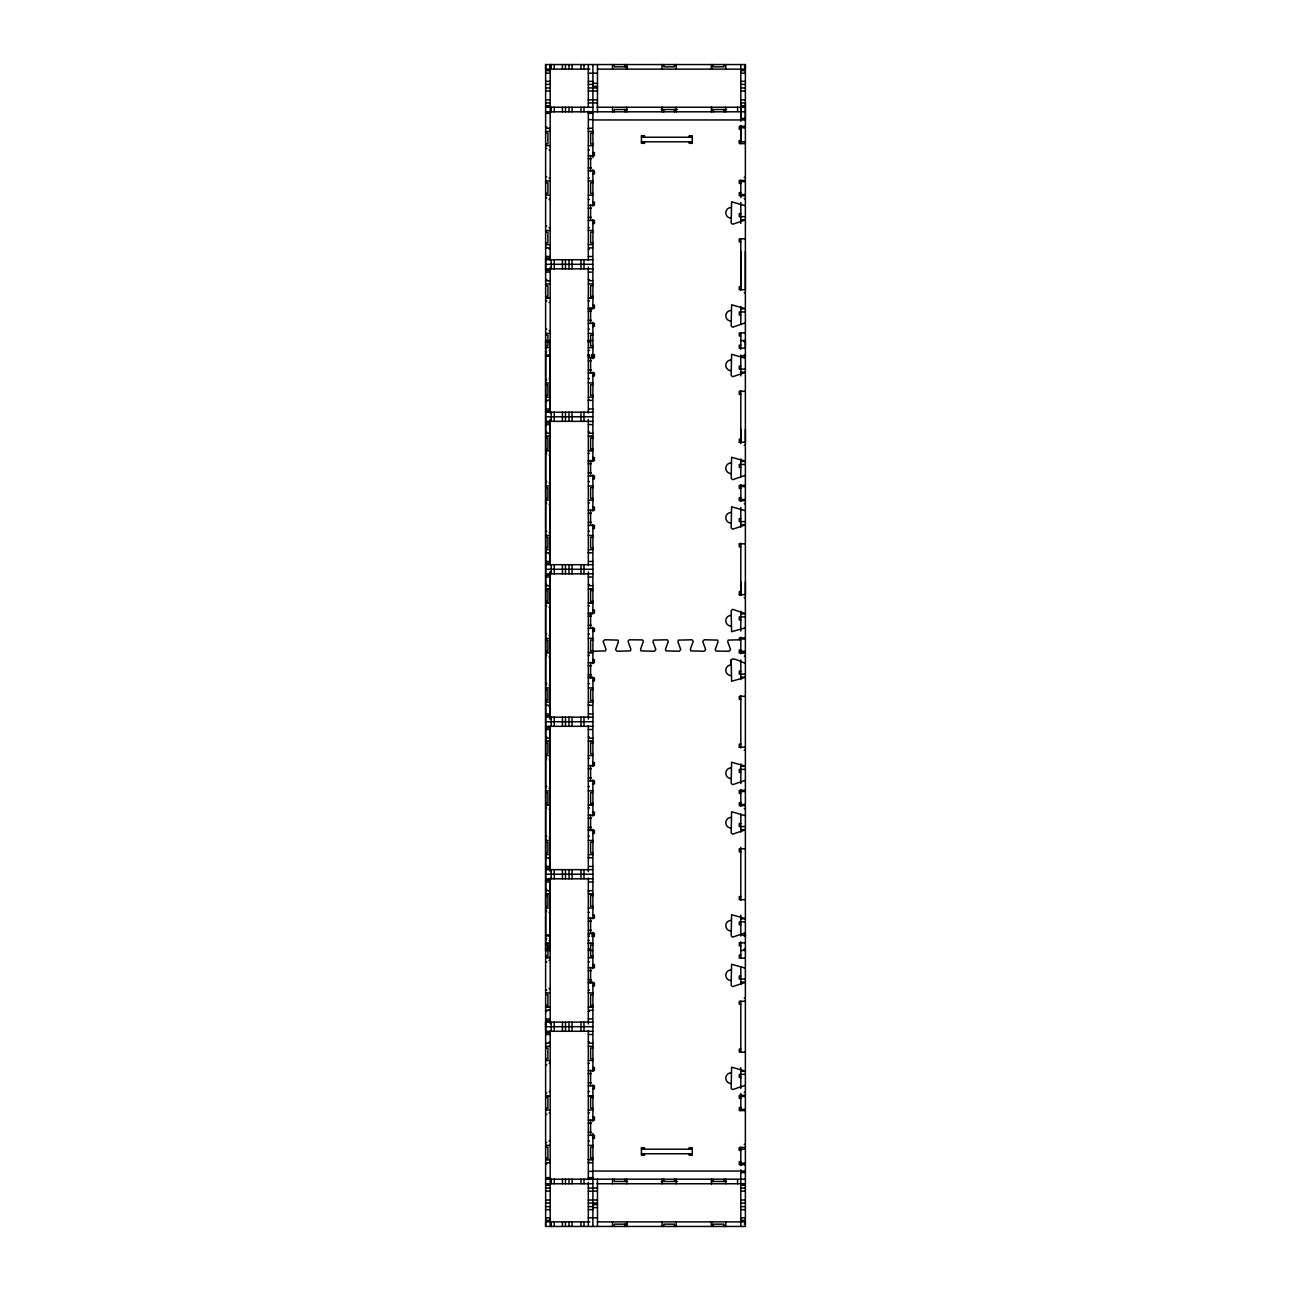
<?xml version="1.0" encoding="UTF-8"?>
<svg xmlns="http://www.w3.org/2000/svg" width="1291" height="1291" viewBox="0 0 1291 1291"><rect width="100%" height="100%" fill="white"/><g stroke="black" fill="none" stroke-linecap="round" stroke-linejoin="round"><path stroke-width="1.5" d="M592.892 1022.133L545.625 1022.133L545.625 1026.7L592.892 1026.7M546.19 340.985C545.803 343.261 546.948 340.049 545.625 340.566L545.625 950.466C547.077 950.918 545.706 947.739 546.19 950.015M545.625 64.55L545.625 1226.45L745.375 1226.45L745.375 64.55L545.625 64.55L545.625 69.117L589.842 69.117M545.625 945.125L547.917 945.125L547.917 955.792L545.625 955.792M550.192 877.993L550.192 950.466C548.255 950.531 551.047 949.934 549.062 948.933M550.192 869.94L550.192 727.027M550.192 718.974L550.192 572.026M550.192 563.973L550.192 421.06M550.192 413.007L550.192 340.534C548.481 342.97 550.789 339.291 549.062 342.067M550.192 69.117L550.192 64.55L550.192 260.12M740.808 594.667L740.808 581.967M740.808 442.2L740.808 429.483M740.808 289.717L740.808 251.6M740.808 143.591L740.808 126.308M740.808 119.95L740.808 102.925L745.375 102.925L745.375 119.95L592.892 119.95M745.375 581.967L745.375 594.667L739.275 594.667L739.275 591.617L740.808 591.617M745.375 429.483L745.375 442.2L739.275 442.2L739.275 439.15L740.808 439.15M745.375 251.6L745.375 289.717L739.275 289.717L739.275 286.667L740.808 286.667M745.375 64.55L745.375 69.117L597.475 69.117M745.375 663.187C740.679 662.235 727.93 653.278 731.142 664.93A5.342 5.342 0 0 0 725.8 670.271A5.342 5.342 0 0 0 731.142 675.596M592.892 651.245L605.511 650.89L605.979 649.276L603.123 641.369L604.64 639.755L617.953 640.11L618.437 641.724L615.581 649.631L617.098 651.245L630.411 650.89L630.879 649.276L628.023 641.369L629.201 639.787L642.563 639.916L643.402 641.369L640.546 649.276L641.014 650.89L654.327 651.245L655.86 649.631L653.004 641.724L653.472 640.11L667.124 639.787L668.302 641.369L665.446 649.276L665.93 650.89L679.244 651.245L680.76 649.631L677.904 641.724L678.372 640.11L692.041 639.787L693.219 641.369L690.362 649.276L690.83 650.89L704.144 651.245L705.661 649.631L702.74 641.369L704.273 639.755L717.586 640.11L718.054 641.724L715.198 649.631L716.037 651.084L729.044 651.245L730.577 649.631L727.704 641.724L728.189 640.11L740.808 639.755M731.174 660.072L731.594 681.261L745.375 677.339M546.19 340.566C546.593 343.325 545.189 339.226 546.771 342.067M546.19 355.606L546.771 356.187L545.625 354.767L546.19 355.606L546.771 354.767M549.627 356.042C549.208 354.396 550.434 355.541 549.062 356.187L550.192 356.3L549.062 354.767M546.19 934.958C546.254 936.959 545.577 933.78 546.771 936.233M550.192 934.813L549.062 934.732L550.192 934.732C548.74 935.943 550.676 935.039 549.062 934.958C550.418 936.136 549.175 936.395 549.627 934.958M549.627 935.394L549.062 936.233M546.771 950.434L545.625 950.466L546.771 948.933M549.627 948.933L549.627 950.015M549.627 950.434L549.627 949.208M545.625 355.041C546.997 357.284 545.528 355.283 546.771 355.041M546.19 934.813L546.19 936.233M549.627 340.566C548.207 341.292 553.742 342.309 546.19 340.792M546.19 950.434C545.657 947.223 547.061 951.774 545.625 950.208L550.192 950.354L549.062 950.208M546.771 934.958L546.19 935.152M550.192 356.268L549.062 356.042M545.625 934.813L546.771 934.813M745.375 219.906L732.675 224.263L731.174 223.02L731.594 201.832L745.375 205.753M745.375 322.847L732.675 327.204L731.174 325.961L731.594 304.789L745.375 308.694M745.375 372.389L732.675 376.746L731.174 375.487L731.594 354.315L745.375 358.22M745.375 475.33L732.675 479.687L731.174 478.445L731.594 457.272L745.375 461.177M745.375 524.856L732.675 529.229L731.174 527.971L731.594 506.798L745.375 510.703M745.375 627.813L731.594 631.719L731.174 610.546L732.675 609.304L745.375 613.661M745.375 780.297L732.675 784.654L731.174 783.395L731.594 762.223L745.375 766.144M745.375 829.823L732.675 834.18L731.174 832.937L731.594 811.765L745.375 815.67M745.375 932.78L732.675 937.137L731.174 935.878L731.594 914.706L745.375 918.611M745.375 982.306L732.675 986.663L731.174 985.42L731.594 964.232L745.375 968.153M745.375 1085.247L732.675 1089.604L731.174 1088.361L731.594 1067.189L745.375 1071.094M549.062 340.566L550.192 340.534M745.375 936.233L745.375 934.7L744.229 934.813M627.539 66.842L614.274 66.842L614.274 64.55M744.229 66.842L745.375 66.842M545.625 70.134L550.192 70.134M740.808 70.134L745.375 70.134M545.625 70.65L550.192 70.65M740.808 70.65L745.375 70.65M545.625 73.184L550.192 73.184M588.325 73.184L597.475 73.184M740.808 73.184L745.375 73.184M545.625 81.349L550.192 81.349M588.325 81.349L592.892 81.349M740.808 81.349L745.375 81.349M592.892 83.35L597.475 83.35M545.625 84.399L550.192 84.399M588.325 84.399L592.892 84.399M740.808 84.399L745.375 84.399M592.892 86.4L597.475 86.4M545.625 87.933L550.192 87.933M588.325 87.933L597.475 87.933M740.808 87.933L745.375 87.933M545.625 90.983L550.192 90.983M588.325 90.983L597.475 90.983M740.808 90.983L745.375 90.983M545.625 99.875L550.192 99.875M588.325 99.875L597.475 99.875M740.808 99.875L745.375 99.875M545.625 102.925L550.192 102.925M588.325 102.925L597.475 102.925M545.625 105.717L550.192 105.717M740.808 105.717L745.375 105.717M545.625 107.25L592.892 107.25M596.894 107.25L745.375 107.25M627.539 109.525L614.274 109.525L614.274 111.817M661.202 109.525L677.517 109.525M726.591 109.525L713.326 109.525L713.326 111.817M545.625 111.817L745.375 111.817M545.625 113.35L550.192 113.35M588.325 113.35L592.892 113.35M740.808 118.433L745.375 118.433M589.083 119.611L592.892 119.611M745.375 126.308L739.275 126.308L739.275 129.358L740.808 129.358M545.625 127.099L546.771 127.099M740.808 127.825L745.375 127.825M546.383 128.229L550.192 128.229M588.325 128.229L592.133 128.229M549.062 128.616L550.192 128.616M588.325 128.616L589.471 128.616M545.625 131.456L550.192 131.456M588.325 131.392L592.892 131.456M545.625 133.199L547.917 133.199L547.917 143.866L545.625 143.866M592.892 133.199L590.616 133.199L590.616 143.866L592.892 143.866M641.433 137.233L692.266 137.233M641.433 141.8L692.266 141.8M739.275 141.8L745.375 141.8M745.375 143.591L739.275 143.591L739.275 140.541L740.808 140.541L740.808 125.34M545.625 145.609L550.192 145.609M588.325 145.609L592.892 145.609M545.625 148.433L546.771 148.433M549.062 149.966L550.192 149.966M588.325 149.966L589.471 149.966M592.892 152.612L594.425 152.612L594.425 155.662L588.325 155.662M588.325 158.712L591.375 158.712M588.325 167.862L591.375 167.862M588.325 170.912L594.425 170.912L594.425 173.962L592.892 173.962M545.625 176.625L546.771 176.625M744.229 177.383L745.375 177.383M549.062 178.142L550.192 178.142M588.325 178.142L589.471 178.142M745.375 180.433L739.275 180.433L739.275 183.483L740.808 183.483M545.625 180.982L550.192 180.918M588.325 180.918L592.892 180.982M740.808 181.579L745.375 181.579M545.625 182.725L547.917 182.725L547.917 193.392L545.625 193.392M592.892 182.725L590.616 182.725L590.616 193.392L592.892 193.392M740.808 192.633L739.275 192.633L739.275 195.683L745.375 195.683M740.808 194.538L745.375 194.538M545.625 195.135L550.192 195.135M588.325 195.135L592.892 195.199M545.625 197.975L546.771 197.975M744.229 198.733L745.375 198.733M549.062 199.492L550.192 199.492M588.325 199.492L589.471 199.492M592.892 202.171L594.425 202.171L594.425 205.221L588.325 205.204M588.325 208.254L591.375 208.254M740.792 213.596L739.275 213.596L739.275 216.646L745.375 216.646M588.325 217.404L591.375 217.404M740.808 219.696L745.375 219.696M588.325 220.454L594.425 220.454L594.425 223.504L592.892 223.504M545.625 226.151L546.771 226.151M549.062 227.684L550.192 227.684M588.325 227.684L589.471 227.684M545.625 230.508L550.192 230.508M588.325 230.444L592.892 230.508M545.625 232.251L547.917 232.251L547.917 242.934L545.625 242.934M592.892 232.251L590.616 232.251L590.616 242.934L592.892 242.934M745.375 238.883L739.275 238.754L739.275 241.933L740.808 241.933M545.625 244.661L550.192 244.661M588.325 244.661L592.892 244.661M545.625 247.501L546.771 247.501M545.625 247.888L549.433 247.888M589.083 247.888L592.892 247.888M549.062 249.018L550.192 249.018M588.325 249.034L589.471 249.034M546.383 256.506L550.192 256.506M588.325 256.506L592.133 256.506M550.192 258.2L545.625 258.2L545.625 270.4L550.192 270.4M545.625 259.717L592.892 259.733M545.625 264.3L592.892 264.3M545.625 268.867L592.892 268.867M545.625 272.094L549.433 272.094M588.325 272.094L592.133 272.094M545.625 279.566L546.771 279.566M588.325 279.566L589.471 279.566M546.383 280.712L550.192 280.712M589.083 280.712L592.892 280.712M549.062 281.099L550.192 281.099M545.625 283.923L550.192 283.923M588.325 283.939L592.892 283.939M545.625 285.666L547.917 285.666L547.917 296.349L545.625 296.349M592.892 285.666L590.616 285.666L590.616 296.349L592.892 296.349M744.229 292.767L745.375 292.767M550.192 298.092L545.625 298.092L549.062 298.156M592.892 298.092L588.325 298.092L591.762 298.156M545.625 300.916L546.771 300.916M588.325 300.916L589.471 300.916M549.062 302.449L550.192 302.449M592.892 305.096L594.425 305.096L594.425 308.146L588.325 308.146M588.325 308.904L592.892 308.904L592.892 219.696M740.808 308.904L745.375 308.904M588.325 311.196L591.375 311.196M745.375 311.954L739.275 311.954L739.275 315.004L740.792 315.004M588.325 320.346L591.375 320.346M588.325 323.396L594.425 323.379L594.425 326.429L592.892 326.429M545.625 329.108L546.771 329.108M588.325 329.108L589.471 329.108M549.062 330.625L550.192 330.625M745.375 332.917L739.275 332.917L739.275 335.967L740.808 335.967M545.625 333.465L550.192 333.465M588.325 333.465L592.892 333.465M545.625 335.208L547.917 335.208L547.917 345.875L545.625 345.875M592.892 335.208L590.616 335.208L590.616 345.875L592.892 345.875M588.325 340.534L592.892 340.534M740.808 340.534L745.375 340.534L745.375 348.167L739.275 348.167L739.275 345.117L740.808 345.117M545.625 340.646L546.771 340.646M549.062 340.646L550.192 340.792M588.325 340.792L589.471 340.792M744.229 340.792L745.375 340.646M545.625 340.985L546.771 340.985M549.062 340.985L550.192 340.985M588.325 340.985L589.471 340.985M744.229 340.985L745.375 340.985M545.625 341.227L546.771 341.227M549.062 341.227L550.192 341.227M588.325 341.227L589.471 341.227M744.229 341.227L745.375 341.227M545.625 341.502L546.771 341.502M549.062 341.502L550.192 341.502M588.325 341.502L589.471 341.502M744.229 341.502L745.375 341.502M545.625 341.792L546.771 341.792M549.062 341.792L550.192 341.792M588.325 341.792L589.471 341.792M744.229 341.792L745.375 341.792M588.325 342.067L588.89 340.566M745.375 342.067L744.81 340.566M545.625 347.618L550.192 347.618M588.325 347.618L592.892 347.618M549.062 350.458L550.192 350.458M588.325 350.458L589.471 350.458M545.625 351.975L546.771 351.975M588.325 354.767L588.89 356.268M745.375 354.767L744.81 356.268M549.062 355.041L550.192 355.041M588.325 355.041L589.471 355.041M591.762 355.041L592.892 355.041M744.229 355.041L745.375 355.041M545.625 355.332L546.771 355.332M549.062 355.332L550.192 355.332M588.325 355.332L589.471 355.332M591.762 355.332L592.892 355.332M744.229 355.332L745.375 355.332M545.625 355.606L546.771 355.606M549.062 355.606L550.192 355.606M588.325 355.606L589.471 355.606M591.762 355.606L592.892 355.606M744.229 355.606L745.375 355.606M545.625 355.848L546.771 355.848M549.062 355.848L550.192 355.848M588.325 355.848L589.471 355.848M591.762 355.848L592.892 355.848M740.808 355.848L741.938 355.848M744.229 355.848L745.375 355.848M545.625 356.042L546.771 356.042M591.762 356.042L592.892 356.187L591.762 356.268M740.808 356.042L741.938 356.042M744.229 356.042L745.375 356.042M740.808 356.3L741.938 356.268M744.229 356.268L745.375 356.268M588.325 357.688L594.425 357.688L594.425 354.638L592.327 354.767L592.327 356.268M588.325 360.738L591.375 360.738M740.792 366.079L739.275 366.079L739.275 369.129L745.375 369.129M588.325 369.871L591.375 369.871M740.808 372.179L745.375 372.179M588.325 372.921L594.425 372.938L594.425 375.988L592.892 375.988M549.062 378.634L550.192 378.634M588.325 378.634L589.471 378.634M545.625 380.151L546.771 380.151M545.625 382.991L550.192 382.991M588.325 382.991L592.892 382.927M545.625 384.734L547.917 384.734L547.917 395.401L545.625 395.401M592.892 384.734L590.616 384.734L590.616 395.401L592.892 395.401M745.375 391.367L739.275 391.238L739.275 394.417L740.808 394.417M545.625 397.144L550.192 397.144M588.325 397.208L592.892 397.144M549.062 399.984L550.192 399.984M588.325 399.984L589.471 399.984M546.383 400.371L550.192 400.371M588.325 400.371L592.133 400.371M545.625 401.501L546.771 401.501M545.625 408.989L549.433 408.989M589.083 408.989L592.892 408.989M545.625 410.683L550.192 410.683M545.625 412.2L592.892 412.2M545.625 416.783L592.892 416.783M545.625 421.35L592.892 421.35M545.625 422.883L550.192 422.883M545.625 424.578L549.433 424.578M588.325 424.578L592.133 424.578M545.625 432.049L546.771 432.049M588.325 432.049L589.471 432.049M546.383 433.195L550.192 433.195M589.083 433.195L592.892 433.195M549.062 433.582L550.192 433.582M546.771 436.342L550.192 436.342L545.625 436.406M589.471 436.342L592.892 436.342L588.325 436.406M545.625 438.149L547.917 438.149L547.917 448.832L545.625 448.832M592.892 438.149L590.616 438.149L590.616 448.832L592.892 448.832M739.275 442.313L740.792 442.313M744.229 445.25L745.375 445.25M550.192 450.559L545.625 450.559L549.062 450.624M592.892 450.559L588.325 450.559L591.762 450.624M545.625 453.399L546.771 453.399M588.325 453.399L589.471 453.399M549.062 454.932L550.192 454.932M592.892 457.563L594.425 457.563L594.425 460.613L588.325 460.629M588.325 461.387L592.892 461.387L592.892 372.179M740.808 461.387L745.375 461.387M588.325 463.679L591.375 463.679M745.375 464.437L739.275 464.437L739.275 467.487L740.792 467.487M588.325 472.829L591.375 472.829M588.325 475.879L594.425 475.863L594.425 478.913L592.892 478.913M545.625 481.591L546.771 481.591M588.325 481.591L589.471 481.591M549.062 483.108L550.192 483.108M745.375 485.4L739.275 485.4L739.275 488.45L740.808 488.45M545.625 485.949L550.192 485.949M588.325 485.949L592.892 485.949M740.808 486.546L745.375 486.546M545.625 487.675L547.917 487.675L547.917 498.358L545.625 498.358M592.892 487.675L590.616 487.675L590.616 498.358L592.892 498.358M740.808 497.6L739.275 497.6L739.275 500.65L745.375 500.65M740.808 499.504L745.375 499.504M545.625 500.101L550.192 500.101M588.325 500.166L592.892 500.101M545.625 502.925L546.771 502.925M588.325 502.925L589.471 502.925M744.229 503.7L745.375 503.7M549.062 504.458L550.192 504.458M592.892 507.121L594.425 507.121L594.425 510.171L588.325 510.155M588.325 513.205L591.375 513.205M740.792 518.562L739.275 518.562L739.275 521.612L745.375 521.612M588.325 522.355L591.375 522.355M740.808 524.662L745.375 524.662M588.325 525.405L594.425 525.421L594.425 528.471L592.892 528.471M545.625 531.117L546.771 531.117M588.325 531.117L589.471 531.117M549.062 532.634L550.192 532.634M545.625 535.475L550.192 535.475M588.325 535.475L592.892 535.475M545.625 537.217L547.917 537.217L547.917 547.884L545.625 547.884M592.892 537.217L590.616 537.217L590.616 547.884L592.892 547.884M739.275 543.721L745.375 543.85M740.808 546.9L739.275 546.9L739.275 543.85M545.625 549.692L550.192 549.627M588.325 549.692L592.892 549.627M545.625 552.467L546.771 552.467M588.325 552.467L589.471 552.467M545.625 552.838L549.433 552.838M588.325 552.838L592.133 552.838M549.062 553.984L550.192 553.984M546.383 561.472L550.192 561.472M589.083 561.472L592.892 561.472M545.625 563.166L550.192 563.166M545.625 564.683L592.892 564.683M545.625 569.266L592.892 569.266M545.625 573.833L592.892 573.833M545.625 575.366L550.192 575.366M545.625 577.045L549.433 577.045M588.325 577.045L592.133 577.045M545.625 584.533L546.771 584.533M588.325 584.533L589.471 584.533M546.383 585.678L550.192 585.678M589.083 585.678L592.892 585.678M549.062 586.066L550.192 586.066M546.771 588.825L550.192 588.825L545.625 588.89M589.471 588.825L592.892 588.825L588.325 588.89M545.625 590.633L547.917 590.633L547.917 601.299L545.625 601.299M592.892 590.633L590.616 590.633L590.616 601.299L592.892 601.299M739.275 594.796L740.792 594.796M744.229 597.717L745.375 597.717M550.192 603.042L545.625 603.042L549.062 603.107M592.892 603.042L588.325 603.042L591.762 603.107M545.625 605.882L546.771 605.882M588.325 605.882L589.471 605.882M549.062 607.399L550.192 607.399M592.892 610.046L594.425 610.046L594.425 613.096L588.325 613.112M588.325 613.854L592.892 613.854L592.892 524.662M740.808 613.854L745.375 613.854M588.325 616.162L591.375 616.162M745.375 616.904L739.275 616.904L739.275 619.954L740.792 619.954M588.325 625.312L591.375 625.312M588.325 628.362L594.425 628.346L594.425 631.396L592.892 631.396M545.625 634.059L546.771 634.059M588.325 634.059L589.471 634.059M549.062 635.592L550.192 635.592M745.375 637.883L739.275 637.883L739.275 639.755M545.625 638.416L550.192 638.416M588.325 638.416L592.892 638.351M740.808 639.013L745.375 639.013M545.625 640.158L547.917 640.158L547.917 650.842L545.625 650.842M592.892 640.158L590.616 640.158L590.616 650.842L592.892 650.842M740.808 650.067L739.275 650.067L739.275 653.117L745.375 653.117M739.969 651.245L745.375 651.245M740.808 651.987L745.375 651.987M550.192 652.584L545.625 652.584L549.062 652.649M592.892 652.584L588.325 652.584L591.762 652.649M545.625 655.408L546.771 655.408M588.325 655.408L589.471 655.408M744.229 656.167L745.375 656.167M549.062 656.941L550.192 656.941M592.892 659.604L594.425 659.604L594.425 662.654L588.325 662.638M588.325 665.688L591.375 665.688M740.808 671.046L739.275 671.046L739.275 674.096L745.375 674.096M588.325 674.838L591.375 674.838M588.325 677.146L592.892 677.146L592.892 766.338M740.808 677.146L745.375 677.146M588.325 677.888L594.425 677.904L594.425 680.954L592.892 680.954M545.625 683.601L546.771 683.601M588.325 683.601L589.471 683.601M549.062 685.118L550.192 685.118M545.625 687.958L550.192 687.958M588.325 687.958L592.892 687.958M545.625 689.701L547.917 689.701L547.917 700.368L545.625 700.368M592.892 689.701L590.616 689.701L590.616 700.368L592.892 700.368M745.375 696.333L739.275 696.333L739.275 699.383L740.808 699.383M545.625 702.175L550.192 702.11M588.325 702.11L592.892 702.11M545.625 704.934L546.771 704.934M588.325 704.934L589.471 704.934M545.625 705.322L549.433 705.322M588.325 705.322L592.133 705.322M549.062 706.467L550.192 706.467M546.383 713.955L550.192 713.955M589.083 713.955L592.892 713.955M545.625 715.634L550.192 715.634M545.625 717.167L592.892 717.167M545.625 721.734L592.892 721.734M545.625 726.317L592.892 726.317M545.625 727.834L550.192 727.834M545.625 729.528L549.433 729.528M588.325 729.528L592.133 729.528M545.625 737.016L546.771 737.016M588.325 737.016L589.471 737.016M546.383 738.162L550.192 738.162M589.083 738.162L592.892 738.162M549.062 738.533L550.192 738.533M546.771 741.308L550.192 741.308L545.625 741.373M589.471 741.308L592.892 741.308L588.325 741.373M545.625 743.116L547.917 743.116L547.917 753.783L545.625 753.783M592.892 743.116L590.616 743.116L590.616 753.783L592.892 753.783M740.808 744.1L739.275 744.1L739.275 747.15L745.375 747.15M739.275 747.279L740.808 747.279M744.229 750.2L745.375 750.2M545.625 755.59L550.192 755.525M588.325 755.59L592.892 755.525M545.625 758.366L546.771 758.366M588.325 758.366L589.471 758.366M549.062 759.883L550.192 759.883M592.892 762.529L594.425 762.529L594.425 765.579L588.325 765.595M740.808 766.338L745.375 766.338M588.325 768.645L591.375 768.645M745.375 769.388L739.275 769.388L739.275 772.438L740.808 772.438M588.325 777.795L591.375 777.795M588.325 780.845L594.425 780.829L594.425 783.879L592.892 783.879M545.625 786.542L546.771 786.542M588.325 786.542L589.471 786.542M549.062 788.075L550.192 788.075M745.375 790.35L739.275 790.35L739.275 793.4L740.808 793.4M545.625 790.899L550.192 790.899M588.325 790.899L592.892 790.834M740.808 791.496L745.375 791.496M545.625 792.642L547.917 792.642L547.917 803.325L545.625 803.325M592.892 792.642L590.616 792.642L590.616 803.325L592.892 803.325M740.808 802.55L739.275 802.55L739.275 805.6L745.375 805.6M740.808 804.454L745.375 804.454M550.192 805.051L545.625 805.051L549.062 805.116M592.892 805.051L588.325 805.051L591.762 805.116M545.625 807.892L546.771 807.892M588.325 807.892L589.471 807.892M744.229 808.65L745.375 808.65M549.062 809.409L550.192 809.409M592.892 812.087L594.425 812.087L594.425 815.137L588.325 815.121M588.325 818.171L591.375 818.171M740.808 823.529L739.275 823.529L739.275 826.563L745.375 826.563M588.325 827.321L591.375 827.321M588.325 829.613L592.892 829.613L592.892 918.821M740.808 829.613L745.375 829.613M588.325 830.371L592.892 830.371M592.892 833.437L594.425 833.437L594.425 830.387L590.6 830.387L590.6 815.137M545.625 836.068L546.771 836.068M588.325 836.068L589.471 836.068M549.062 837.601L550.192 837.601M545.625 840.441L550.192 840.441M588.325 840.441L592.892 840.441M545.625 842.168L547.917 842.168L547.917 852.851L545.625 852.851M592.892 842.168L590.616 842.168L590.616 852.851L592.892 852.851M745.375 848.8L739.275 848.8L739.275 851.85L740.808 851.85M545.625 854.594L550.192 854.594M588.325 854.658L592.892 854.594M545.625 857.418L546.771 857.418M588.325 857.418L589.471 857.418M545.625 857.805L549.433 857.805M588.325 857.805L592.133 857.805M549.062 858.951L550.192 858.951M546.383 866.422L550.192 866.422M589.083 866.422L592.892 866.422M545.625 868.117L550.192 868.117M545.625 869.65L592.892 869.65M545.625 874.217L592.892 874.217M545.625 878.8L592.892 878.8M545.625 880.317L550.192 880.317M545.625 882.011L549.433 882.011M589.083 882.011L592.892 882.011M545.625 889.499L546.771 889.499M546.383 890.629L550.192 890.629M588.325 890.629L592.133 890.629M549.062 891.016L550.192 891.016M588.325 891.016L589.471 891.016M546.771 893.792L550.192 893.792L545.625 893.856M591.762 893.792L588.325 893.792L592.892 893.856M545.625 895.599L547.917 895.599L547.917 906.266L545.625 906.266M592.892 895.599L590.616 895.599L590.616 906.266L592.892 906.266M740.808 896.583L739.275 896.583L739.275 899.633L745.375 899.633M545.625 908.073L550.192 908.009M588.325 908.009L592.892 908.009M545.625 910.849L546.771 910.849M549.062 912.366L550.192 912.366M588.325 912.366L589.471 912.366M592.892 915.012L594.425 915.012L594.425 918.062L588.325 918.079M740.808 918.821L745.375 918.821M588.325 921.128L591.375 921.128M745.375 921.871L739.275 921.871L739.275 924.921L740.808 924.921M588.325 930.262L591.375 930.262M588.325 933.312L594.425 933.312L594.425 936.362L592.892 936.362M588.325 934.7L589.471 934.7M591.762 934.7L592.892 934.7M741.938 934.958L740.808 934.813L741.373 935.394M545.625 935.152L546.771 935.152M549.062 935.152L550.192 935.152M740.808 935.152L741.938 935.152M744.229 935.152L745.375 935.152M545.625 935.394L546.771 935.394M549.062 935.394L550.192 935.394M744.229 935.394L745.375 935.394M545.625 935.668L546.771 935.668M549.062 935.668L550.192 935.668M744.229 935.668L745.375 935.668M545.625 935.959L546.771 935.959M549.062 935.959L550.192 935.959M744.229 935.959L745.375 935.959M588.325 936.233L589.471 936.233M591.762 936.233L592.892 936.233M545.625 939.025L546.771 939.025M549.062 940.542L550.192 940.542M588.325 940.542L589.471 940.542M745.375 942.833L739.275 942.833L739.275 945.883L740.808 945.883M546.771 943.318L550.192 943.318M588.325 943.318L591.762 943.318M545.625 943.382L550.192 943.382M588.325 943.382L592.892 943.382M592.892 945.125L590.616 945.125L590.616 955.792L592.892 955.792M588.325 948.933L589.471 948.933M745.375 948.933L744.81 950.434M545.625 949.208L546.771 949.208M549.062 949.208L550.192 949.208M744.229 949.208L745.375 949.208M545.625 949.498L546.771 949.498M549.062 949.498L550.192 949.498M744.229 949.498L745.375 949.498M545.625 949.773L546.771 949.773M549.062 949.773L550.192 949.773M744.229 949.773L745.375 949.773M545.625 950.015L546.771 950.015M549.062 950.015L550.192 950.015M744.229 950.015L745.375 950.015M744.229 950.208L745.375 950.208M588.325 950.466L592.892 950.466M740.808 950.466L745.375 950.466M740.808 955.033L739.275 955.033L739.275 958.083L745.375 958.083M545.625 957.535L550.192 957.535L546.771 957.599M588.325 957.535L592.892 957.535L589.471 957.599M549.062 960.375L550.192 960.375M545.625 961.892L546.771 961.892M588.325 961.892L589.471 961.892M592.892 964.571L594.425 964.571L594.425 967.621L588.325 967.605M588.325 970.654L591.375 970.654M740.808 975.996L739.275 975.996L739.275 979.046L745.375 979.046M588.325 979.804L591.375 979.804M588.325 982.096L592.892 982.096L592.892 1071.304M740.808 982.096L745.375 982.096M588.325 982.854L594.425 982.871L594.425 985.904L592.892 985.904M549.062 988.551L550.192 988.551M545.625 990.084L546.771 990.084M588.325 990.084L589.471 990.084M545.625 992.908L550.192 992.908M588.325 992.844L592.892 992.908M545.625 994.651L547.917 994.651L547.917 1005.334L545.625 1005.334M592.892 994.651L590.616 994.651L590.616 1005.334L592.892 1005.334M744.229 998.233L745.375 998.233M745.375 1001.283L739.275 1001.283L739.275 1004.333L740.808 1004.333M545.625 1007.077L550.192 1007.077M588.325 1007.077L592.892 1007.077M546.771 1007.125L550.192 1007.125M589.471 1007.125L592.892 1007.125M549.062 1009.901L550.192 1009.901M546.383 1010.288L550.192 1010.288M589.083 1010.288L592.892 1010.288M545.625 1011.434L546.771 1011.434M588.325 1011.434L589.471 1011.434M545.625 1018.906L549.433 1018.906M588.325 1018.906L592.133 1018.906M545.625 1020.6L550.192 1020.6M592.892 1031.283L545.625 1031.283L545.625 1022.133M545.625 1032.8L550.192 1032.8M546.383 1034.494L550.192 1034.494M588.325 1034.494L592.133 1034.494M549.062 1041.982L550.192 1041.982M588.325 1041.982L589.471 1041.982M545.625 1043.112L549.433 1043.112M589.083 1043.112L592.892 1043.112M545.625 1043.499L546.771 1043.499M545.625 1046.339L550.192 1046.339M588.325 1046.339L592.892 1046.339M545.625 1048.066L547.917 1048.066L547.917 1058.749L545.625 1058.749M592.892 1048.066L590.616 1048.066L590.616 1058.749L592.892 1058.749M740.808 1049.067L739.275 1049.067L739.275 1052.117L745.375 1052.117M545.625 1060.492L550.192 1060.557M588.325 1060.492L592.892 1060.492M549.062 1063.316L550.192 1063.316M588.325 1063.316L589.471 1063.316M545.625 1064.849L546.771 1064.849M592.892 1067.496L594.425 1067.496L594.425 1070.546L588.325 1070.546M740.808 1071.304L745.375 1071.304M588.325 1073.596L591.375 1073.596M745.375 1074.354L739.275 1074.354L739.275 1077.404L740.808 1077.404M588.325 1082.746L591.375 1082.746M588.325 1085.796L594.425 1085.779L594.425 1088.829L592.892 1088.829M549.062 1091.508L550.192 1091.508M588.325 1091.508L589.471 1091.508M744.229 1092.267L745.375 1092.267M545.625 1093.025L546.771 1093.025M745.375 1095.317L739.275 1095.317L739.275 1098.367L740.808 1098.367M545.625 1095.801L549.062 1095.801M589.471 1095.801L592.892 1095.801M545.625 1095.865L550.192 1095.865M588.325 1095.865L592.892 1095.865M740.808 1096.462L745.375 1096.462M545.625 1097.608L547.917 1097.608L547.917 1108.275L545.625 1108.275M592.892 1097.608L590.616 1097.608L590.616 1108.275L592.892 1108.275M740.808 1107.517L739.275 1107.517L739.275 1110.567L745.375 1110.567M740.808 1109.421L745.375 1109.421M545.625 1110.018L550.192 1110.018M588.325 1110.082L592.892 1110.018M549.062 1112.858L550.192 1112.858M588.325 1112.858L589.471 1112.858M545.625 1114.375L546.771 1114.375M592.892 1117.038L594.425 1117.038L594.425 1120.088L588.325 1120.088M588.325 1123.138L591.375 1123.138M588.325 1132.288L591.375 1132.288M588.325 1135.338L594.425 1135.338L594.425 1138.388L592.892 1138.388M549.062 1141.034L550.192 1141.034M588.325 1141.034L589.471 1141.034M545.625 1142.567L546.771 1142.567M744.229 1144.359L745.375 1144.359M545.625 1145.327L550.192 1145.391M588.325 1145.391L592.892 1145.391M545.625 1147.134L547.917 1147.134L547.917 1157.801L545.625 1157.801M592.892 1147.134L590.616 1147.134L590.616 1157.801L592.892 1157.801M745.375 1147.409L739.275 1147.409L739.275 1150.459L740.808 1150.459M641.433 1149.2L692.266 1149.2M739.275 1149.2L745.375 1149.2M641.433 1153.767L692.266 1153.767M545.625 1159.544L550.192 1159.544M588.325 1159.544L592.892 1159.544M546.771 1159.608L550.192 1159.608M588.325 1159.608L591.762 1159.608M740.808 1161.642L739.275 1161.642L739.275 1164.692L745.375 1164.692M549.062 1162.384L550.192 1162.384M588.325 1162.384L589.471 1162.384M546.383 1162.771L550.192 1162.771M588.325 1162.771L592.133 1162.771M740.808 1163.175L745.375 1163.175M545.625 1163.901L546.771 1163.901M592.892 1171.05L745.375 1171.05M589.083 1171.389L592.892 1171.389M740.808 1172.567L745.375 1172.567M545.625 1177.65L550.192 1177.65M588.325 1177.65L592.892 1177.65M545.625 1179.183L745.375 1179.183M627.539 1181.475L614.274 1181.475L614.274 1179.183M661.202 1181.475L677.517 1181.475M726.591 1181.475L713.326 1181.475L713.326 1179.183M545.625 1183.75L592.892 1183.75M596.894 1183.75L745.375 1183.75M545.625 1185.283L550.192 1185.283M740.808 1185.283L745.375 1185.283M545.625 1188.075L550.192 1188.075M588.325 1188.075L597.475 1188.075M740.808 1188.075L745.375 1188.075M545.625 1191.125L550.192 1191.125M588.325 1191.125L597.475 1191.125M740.808 1191.125L745.375 1191.125M545.625 1200.017L550.192 1200.017M588.325 1200.017L597.475 1200.017M740.808 1200.017L745.375 1200.017M545.625 1203.067L550.192 1203.067M588.325 1203.067L597.475 1203.067M740.808 1203.067L745.375 1203.067M592.892 1204.6L597.475 1204.6M545.625 1206.601L550.192 1206.601M588.325 1206.601L592.892 1206.601M740.808 1206.601L745.375 1206.601M592.892 1207.65L597.475 1207.65M545.625 1209.651L550.192 1209.651M588.325 1209.651L592.892 1209.651M740.808 1209.651L745.375 1209.651M545.625 1217.816L550.192 1217.816M588.325 1217.816L597.475 1217.816M740.808 1217.816L745.375 1217.816M545.625 1220.35L550.192 1220.35M740.808 1220.35L745.375 1220.35M545.625 1220.866L550.192 1220.866M740.808 1220.866L745.375 1220.866M589.842 1221.883L545.625 1221.883L545.625 1226.45M597.475 1221.883L745.375 1221.883M627.539 1224.158L614.274 1224.158L614.274 1226.45M744.229 1224.158L745.375 1224.158M545.625 340.534L546.771 340.566M549.062 950.434L549.627 950.354M740.808 64.55L740.808 121.322M740.808 180.433L740.808 197.588M740.792 202.493L740.808 223.408M740.792 238.754L740.792 289.846M740.808 306.435L740.792 324.251M740.808 332.917L740.808 349.328M740.792 354.977L740.808 375.875M740.808 390.608L740.808 443.717M740.808 458.918L740.792 476.734M740.808 484.641L740.808 501.408M740.792 507.444L740.808 527.131M740.808 543.091L740.808 595.441M740.808 611.385L740.792 631.073M740.808 637.109L740.808 653.891M740.808 659.927L740.808 679.615M740.808 695.559L740.808 747.909M740.808 763.869L740.808 783.556M740.808 789.592L740.808 806.375M740.808 814.266L740.808 832.082M740.808 847.283L740.808 900.392M740.808 915.125L740.808 936.023M740.808 941.672L740.808 958.083M740.808 966.749L740.808 984.565M740.808 1001.154L740.808 1052.246M740.808 1067.592L740.808 1088.507M740.808 1093.412L740.808 1110.567M740.808 1147.409L740.808 1165.66M740.808 1169.678L740.808 1226.45M737.581 107.25L737.581 111.058M737.581 1179.942L737.581 1183.75M725.736 64.55L725.736 69.117M725.736 107.25L725.736 111.817M725.736 1179.183L725.736 1183.75M725.736 1221.883L725.736 1226.45M724.009 64.55L724.009 66.842L713.326 66.842L713.326 64.55M724.009 109.525L724.009 111.817M724.009 1179.183L724.009 1181.475M724.009 1226.45L724.009 1224.158L713.326 1224.158L713.326 1226.45M711.583 64.55L711.583 69.117M711.583 107.25L711.583 111.817M711.583 1179.183L711.583 1183.75M711.583 1221.883L711.583 1226.45M711.519 65.696L711.519 69.117M711.519 107.25L711.519 110.671M711.519 1180.329L711.519 1183.75M711.519 1221.883L711.519 1225.304M689.216 137.233L689.216 135.7L692.266 135.7L692.266 143.333L689.216 143.333L689.216 141.8M689.216 1149.2L689.216 1147.667L692.266 1147.667L692.266 1155.3L689.216 1155.3L689.216 1153.767M676.21 64.55L676.21 69.117M676.21 107.25L676.274 111.817M676.21 1179.183L676.21 1183.75M676.21 1221.883L676.274 1226.45M674.467 64.55L674.467 66.842L663.8 66.842L663.8 64.55M674.467 109.525L674.467 111.817M674.467 1179.183L674.467 1181.475M674.467 1226.45L674.467 1224.158L663.8 1224.158L663.8 1226.45M663.8 109.525L663.8 111.817M663.8 1179.183L663.8 1181.475M662.057 64.55L661.993 69.117M662.057 107.25L662.057 111.817M662.057 1179.183L662.057 1183.75M661.993 1221.883L662.057 1226.45M644.483 137.233L644.483 135.7L641.433 135.7L641.433 143.333L644.483 143.333L644.483 141.8M644.483 1149.2L644.483 1147.667L641.433 1147.667L641.433 1155.3L644.483 1155.3L644.483 1153.767M626.748 64.55L626.684 69.117M626.684 107.25L626.684 111.817M626.748 1179.183L626.684 1183.75M626.684 1221.883L626.684 1226.45M624.941 64.55L624.941 66.842M624.941 109.525L624.941 111.817M624.941 1179.183L624.941 1181.475M624.941 1224.158L624.941 1226.45M612.531 64.55L612.531 69.117M612.531 107.25L612.531 111.817M612.531 1179.183L612.531 1183.75M612.467 1221.883L612.531 1226.45M597.475 64.55L597.475 111.817M597.475 1179.183L597.475 1226.45M592.892 64.55L592.892 157.647M592.892 169.541L592.892 206.189M592.892 322.411L592.892 358.672M592.892 474.878L592.892 511.155M592.892 627.361L592.892 663.639M592.892 779.845L592.892 816.122M592.892 932.328L592.892 968.589M592.892 1084.811L592.892 1121.459M592.892 1133.353L592.892 1226.45M590.6 155.662L590.6 170.912M590.6 205.221L590.6 220.454M590.6 308.146L590.6 323.379M590.6 357.688L590.6 372.938M590.6 460.613L590.6 475.863M590.6 510.171L590.6 525.421M590.6 613.096L590.6 628.346M590.6 662.654L590.6 677.904M590.6 765.579L590.6 780.829M590.6 918.062L590.6 933.312M590.6 967.621L590.6 982.871M590.6 1070.546L590.6 1085.779M590.6 1120.088L590.6 1135.338M588.325 64.55L588.325 107.25M588.325 111.268L588.325 260.492M588.325 267.076L588.325 413.007M588.325 419.397L588.325 565.442M588.325 571.881L588.325 719.119M588.325 725.558L588.325 871.603M588.325 877.993L588.325 1023.924M588.325 1030.508L588.325 1179.732M588.325 1182.233L588.325 1226.45M584 64.55L584 69.117M584 107.25L584 111.817M584 259.717L584 268.867M584 412.2L584 421.35M584 564.683L584 573.833M584 717.167L584 726.317M584 869.65L584 878.8M584 1022.133L584 1031.283M584 1179.183L584 1183.75M584 1221.883L584 1226.45M580.934 64.55L580.95 69.117M580.95 107.25L580.95 111.817M580.95 259.717L580.95 268.867M580.95 412.2L580.95 421.35M580.95 564.683L580.95 573.833M580.95 717.167L580.95 726.317M580.95 869.65L580.95 878.8M580.95 1022.133L580.95 1031.283M580.95 1179.183L580.95 1183.75M580.95 1221.883L580.934 1226.45M572.042 64.55L572.058 69.117M572.058 107.25L572.058 111.817M572.058 259.717L572.058 268.867M572.058 412.2L572.058 421.35M572.058 564.683L572.058 573.833M572.058 717.167L572.058 726.317M572.058 869.65L572.058 878.8M572.058 1022.133L572.058 1031.283M572.058 1179.183L572.058 1183.75M572.058 1221.883L572.042 1226.45M569.008 64.55L569.008 69.117M569.008 107.25L569.008 111.817M569.008 259.717L569.008 268.867M569.008 412.2L569.008 421.35M569.008 564.683L569.008 573.833M569.008 717.167L569.008 726.317M569.008 869.65L569.008 878.8M569.008 1022.133L569.008 1031.283M569.008 1179.183L569.008 1183.75M569.008 1221.883L569.008 1226.45M565.474 64.55L565.474 69.117M565.474 107.25L565.474 111.817M565.474 259.717L565.474 268.867M565.474 412.2L565.474 421.35M565.474 564.683L565.474 573.833M565.474 717.167L565.474 726.317M565.474 869.65L565.474 878.8M565.474 1022.133L565.474 1031.283M565.474 1179.183L565.474 1183.75M565.474 1221.883L565.474 1226.45M562.408 64.55L562.424 69.117M562.424 107.25L562.424 111.817M562.424 259.717L562.424 268.867M562.424 412.2L562.424 421.35M562.424 564.683L562.424 573.833M562.424 717.167L562.424 726.317M562.424 869.65L562.424 878.8M562.424 1022.133L562.424 1031.283M562.424 1179.183L562.424 1183.75M562.424 1221.883L562.408 1226.45M554.259 64.55L554.275 69.117M554.259 107.25L554.259 111.817M554.259 259.717L554.259 268.867M554.259 412.2L554.259 421.35M554.259 564.683L554.259 573.833M554.259 717.167L554.259 726.317M554.259 869.65L554.259 878.8M554.259 1022.133L554.259 1031.283M554.259 1179.183L554.259 1183.75M554.275 1221.883L554.259 1226.45M551.225 64.55L551.209 69.117M551.209 107.25L551.209 111.817M551.209 259.717L551.209 268.867M551.209 412.2L551.209 421.35M551.209 564.683L551.209 573.833M551.209 717.167L551.209 726.317M551.209 869.65L551.209 878.8M551.209 1022.133L551.209 1031.283M551.209 1179.183L551.209 1183.75M551.225 1221.883L551.209 1226.45M550.192 267.35L550.192 412.2M550.192 419.397L550.192 564.683M550.192 571.881L550.192 719.119M550.192 726.317L550.192 871.603M550.192 878.8L550.192 1023.65M550.192 1030.88L550.192 1226.45M547.917 945.125L547.917 949.482M731.142 828.08A5.342 5.342 0 0 1 725.8 822.754A5.342 5.342 0 0 1 731.142 817.413M731.142 778.554A5.342 5.342 0 0 1 725.8 773.212A5.342 5.342 0 0 1 731.142 767.871M731.142 1083.504A5.342 5.342 0 0 1 725.8 1078.179A5.342 5.342 0 0 1 731.142 1072.837M731.142 980.563A5.342 5.342 0 0 1 725.8 975.221A5.342 5.342 0 0 1 731.142 969.896M731.142 931.037A5.342 5.342 0 0 1 725.8 925.695A5.342 5.342 0 0 1 731.142 920.354M731.142 626.07A5.342 5.342 0 0 1 725.8 620.729A5.342 5.342 0 0 1 731.142 615.404M731.142 473.587A5.342 5.342 0 0 1 725.8 468.262A5.342 5.342 0 0 1 731.142 462.92M731.142 523.129A5.342 5.342 0 0 1 725.8 517.788A5.342 5.342 0 0 1 731.142 512.446M731.142 218.163A5.342 5.342 0 0 1 725.8 212.821A5.342 5.342 0 0 1 731.142 207.496M731.142 321.104A5.342 5.342 0 0 1 725.8 315.779A5.342 5.342 0 0 1 731.142 310.437M731.142 370.646A5.342 5.342 0 0 1 725.8 365.305A5.342 5.342 0 0 1 731.142 359.963M546.771 356.187L545.625 356.268L546.771 356.268M589.471 356.187L588.325 356.187L589.471 356.268"/></g></svg>
